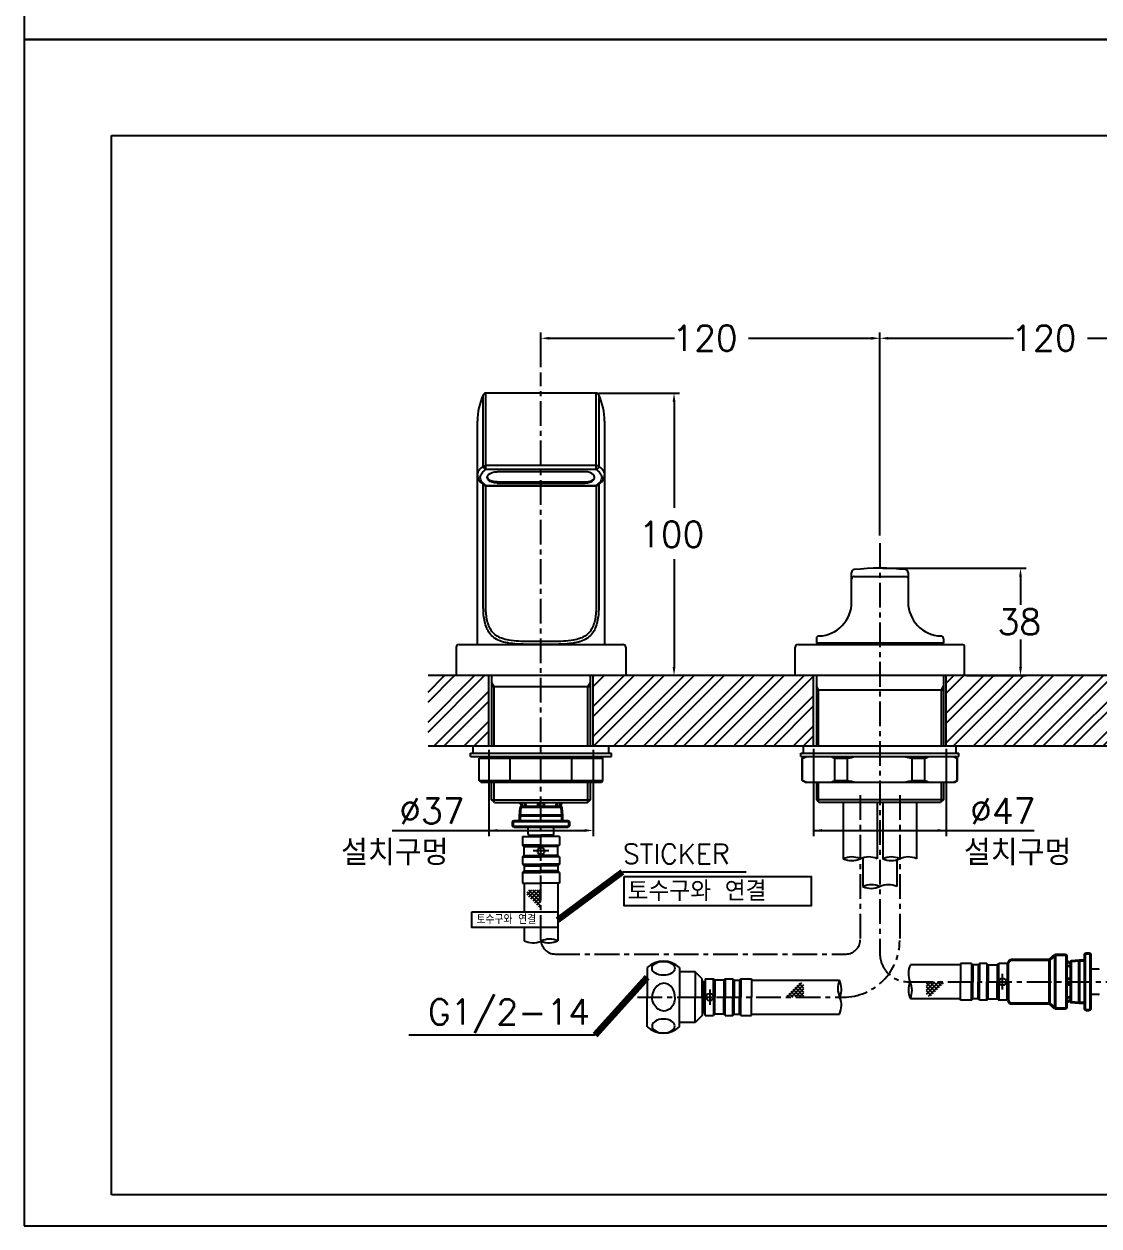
# Model space of a CAD drawing. Extents: x 8952 to 9546, y 9173 to 10013.
# Drawn here: x 8951.8 to 9332.4, y 9173.4 to 9598.9 of the extents above; entities that cross this region are included whole.
import ezdxf
from ezdxf.enums import TextEntityAlignment as Align

# ---------------------------------------------------------------- set-up
doc = ezdxf.new("R2010")
doc.units = 0
doc.header["$LTSCALE"] = 7
doc.header["$MEASUREMENT"] = 0
doc.linetypes.add('CENTER', pattern=[2, 1.25, -0.25, 0.25, -0.25])
doc.layers.get('0').update_dxf_attribs({"color": 2, "linetype": 'CONTINUOUS'})
for name, color, linetype in [('CL', 1, 'CENTER'), ('D', 2, 'CONTINUOUS'), ('DWG', 7, 'CONTINUOUS')]:
    doc.layers.add(name, color=color, linetype=linetype)
doc.styles.add('GHS', font='ROMANS', dxfattribs={"bigfont": 'GHS'})
doc.dimstyles.new('STANDARD$7', dxfattribs={"dimtxt": 3.5, "dimasz": 3, "dimexe": 1, "dimexo": 0.0625, "dimgap": 1, "dimtad": 1, "dimdec": 4, "dimzin": 0, "dimdsep": 46, "dimtxsty": 'GHS', "dimcen": 1, "dimclrt": 2, "dimadec": 0, "dimazin": 0, "dimtfac": 1, "dimtdec": 4, "dimtofl": 0, "dimtmove": 0, "dimatfit": 3, "dimfxl": 0, "dimtolj": 1, "dimtzin": 0, "dimarcsym": 0})

msp = doc.modelspace()

# ---------------------------------------------------------------- hatches: boundary and pattern name
at = {"layer": 'D'}
h = msp.add_hatch(dxfattribs=at)
h.set_pattern_fill('ANSI32', color=256, scale=20, style=0)
h.set_pattern_definition([(45, (3122.4815, 5087.101), (-5.303301, 5.303301), []), (45, (3126.017, 5087.101), (-5.303301, 5.303301), [])])
h.paths.add_polyline_path([(9094.83, 9343.24), (9116.33, 9343.24), (9116.33, 9368.24), (9094.83, 9368.24)])
h.paths.add_polyline_path([(9153.33, 9368.24), (9153.33, 9343.24), (9231.33, 9343.24), (9231.33, 9368.24)])
h.paths.add_polyline_path([(9393.33, 9343.24), (9414.83, 9343.24), (9414.83, 9368.24), (9393.33, 9368.24)])
h.paths.add_polyline_path([(9356.33, 9343.24), (9356.33, 9368.24), (9278.33, 9368.24), (9278.33, 9343.24)])

# ---------------------------------------------------------------- linework, layer by layer
for p, q in [((8951.79, 10013.39), (8951.79, 9593.39)), ((8951.79, 9593.39), (9545.79, 9593.39)), ((9545.79, 9593.39), (8951.79, 9593.39)), ((8951.79, 9593.39), (8951.79, 9173.39)), ((8951.79, 9173.39), (9545.79, 9173.39))]:
    msp.add_line(p, q)
at = {"color": 4}
for p, q in [((8982.79, 9559.39), (9531.79, 9559.39)), ((8982.79, 9184.39), (8982.79, 9559.39)), ((9531.79, 9184.39), (8982.79, 9184.39))]:
    msp.add_line(p, q, dxfattribs=at)
at = {"color": 9, "linetype": 'Continuous'}
for p, q in [((9114.4, 9442.33), (9114.4, 9467.66)), ((9115.31, 9441.22), (9115.31, 9468.24)), ((9154.36, 9441.22), (9154.36, 9468.24)), ((9155.27, 9467.66), (9155.27, 9442.33)), ((9154.36, 9442.56), (9115.31, 9442.56)), ((9154.36, 9441.22), (9115.31, 9441.22)), ((9114.4, 9392.24), (9114.4, 9435.89)), ((9115.31, 9435.5), (9154.36, 9435.5)), ((9115.31, 9392.24), (9115.31, 9435.45)), ((9154.36, 9435.45), (9154.36, 9392.24)), ((9155.27, 9435.89), (9155.27, 9392.24))]:
    msp.add_line(p, q, dxfattribs=at)
at = {"color": 7, "linetype": 'Continuous'}
for p, q in [((9154.36, 9468.24), (9115.31, 9468.24)), ((9112.33, 9379.24), (9112.33, 9458.24)), ((9157.33, 9458.24), (9157.33, 9379.24)), ((9150.33, 9440.38), (9119.33, 9440.38)), ((9114.74, 9435.63), (9114.74, 9435.62)), ((9115.31, 9435.45), (9154.36, 9435.45)), ((9119.33, 9436.78), (9150.33, 9436.78)), ((9119.33, 9436.4), (9150.33, 9436.4)), ((9154.93, 9435.63), (9154.93, 9435.62)), ((9244.83, 9394.24), (9244.83, 9404.74)), ((9264.83, 9404.74), (9264.83, 9394.24)), ((9245.72, 9403.33), (9263.94, 9403.33)), ((9104.83, 9378.24), (9104.83, 9368.54)), ((9105.83, 9379.24), (9163.83, 9379.24)), ((9164.83, 9378.24), (9164.83, 9368.54)), ((9224.83, 9368.54), (9224.83, 9378.24)), ((9225.83, 9379.24), (9283.83, 9379.24)), ((9232.33, 9381.25), (9232.33, 9379.74)), ((9277.33, 9379.74), (9232.33, 9379.74)), ((9238.33, 9379.24), (9238.33, 9379.74)), ((9271.33, 9379.24), (9271.33, 9379.74)), ((9277.33, 9381.25), (9277.33, 9379.74)), ((9284.83, 9368.54), (9284.83, 9378.24)), ((9414.83, 9368.24), (9094.83, 9368.24)), ((9104.83, 9368.54), (9105.13, 9368.24)), ((9116.33, 9343.24), (9116.33, 9368.24)), ((9117.33, 9368.24), (9117.33, 9343.24)), ((9152.33, 9343.24), (9152.33, 9368.24)), ((9153.33, 9343.24), (9153.33, 9368.24)), ((9164.83, 9368.54), (9164.53, 9368.24)), ((9225.13, 9368.24), (9224.83, 9368.54)), ((9231.33, 9343.24), (9231.33, 9368.24)), ((9278.33, 9343.24), (9278.33, 9368.24)), ((9284.53, 9368.24), (9284.83, 9368.54)), ((9284.83, 9368.54), (9284.53, 9368.24)), ((9152.33, 9364.24), (9117.33, 9364.24)), ((9414.83, 9343.24), (9094.83, 9343.24)), ((9109.83, 9340.74), (9159.83, 9340.74)), ((9109.83, 9339.54), (9109.83, 9340.74)), ((9110.83, 9340.74), (9110.83, 9343.24)), ((9158.83, 9340.74), (9158.83, 9343.24)), ((9159.83, 9339.54), (9159.83, 9340.74)), ((9226.83, 9340.74), (9282.83, 9340.74)), ((9226.83, 9339.54), (9226.83, 9340.74)), ((9227.83, 9340.74), (9227.83, 9343.24)), ((9281.83, 9340.74), (9281.83, 9343.24)), ((9282.83, 9339.54), (9282.83, 9340.74)), ((9109.83, 9339.54), (9159.83, 9339.54)), ((9113.47, 9339.54), (9112.9, 9339.04)), ((9112.9, 9339.04), (9156.77, 9339.04)), ((9112.9, 9331.04), (9112.9, 9339.04)), ((9124.15, 9339.54), (9123.86, 9339.04)), ((9123.86, 9331.04), (9123.86, 9339.04)), ((9145.52, 9339.54), (9145.8, 9339.04)), ((9145.8, 9331.04), (9145.8, 9339.04)), ((9156.2, 9339.54), (9156.77, 9339.04)), ((9156.77, 9331.04), (9156.77, 9339.04)), ((9226.83, 9339.54), (9282.83, 9339.54)), ((9227.33, 9338.96), (9228.33, 9339.54)), ((9227.33, 9331.11), (9227.33, 9338.96)), ((9227.33, 9338.96), (9227.46, 9338.96)), ((9227.46, 9331.11), (9227.46, 9338.96)), ((9238.91, 9331.11), (9238.91, 9338.96)), ((9238.91, 9338.96), (9243.38, 9338.96)), ((9243.38, 9331.11), (9243.38, 9338.96)), ((9266.29, 9331.11), (9266.29, 9338.96)), ((9266.29, 9338.96), (9270.76, 9338.96)), ((9270.76, 9331.11), (9270.76, 9338.96)), ((9282.33, 9338.96), (9281.33, 9339.54)), ((9282.21, 9331.11), (9282.21, 9338.96)), ((9282.21, 9338.96), (9282.33, 9338.96)), ((9282.33, 9331.11), (9282.33, 9338.96)), ((9112.9, 9331.04), (9156.77, 9331.04)), ((9113.47, 9330.54), (9112.9, 9331.04)), ((9113.47, 9330.54), (9156.2, 9330.54)), ((9117.33, 9324.24), (9117.33, 9330.54)), ((9124.15, 9330.54), (9123.86, 9331.04)), ((9145.52, 9330.54), (9145.8, 9331.04)), ((9152.33, 9324.24), (9152.33, 9330.54)), ((9156.2, 9330.54), (9156.77, 9331.04)), ((9228.33, 9330.54), (9227.33, 9331.11)), ((9227.33, 9331.11), (9227.46, 9331.11)), ((9228.33, 9330.54), (9281.33, 9330.54)), ((9232.33, 9330.54), (9232.33, 9324.24)), ((9238.91, 9331.11), (9243.38, 9331.11)), ((9266.29, 9331.11), (9270.76, 9331.11)), ((9277.33, 9330.54), (9277.33, 9324.24)), ((9281.33, 9330.54), (9282.33, 9331.11)), ((9282.21, 9331.11), (9282.33, 9331.11)), ((9117.33, 9324.24), (9152.33, 9324.24)), ((9118.33, 9323.24), (9117.33, 9324.24)), ((9118.33, 9323.24), (9151.33, 9323.24)), ((9151.33, 9323.24), (9152.33, 9324.24)), ((9232.33, 9324.24), (9233.33, 9323.24)), ((9277.33, 9324.24), (9232.33, 9324.24)), ((9276.33, 9323.24), (9233.33, 9323.24)), ((9277.33, 9324.24), (9276.33, 9323.24))]:
    msp.add_line(p, q, dxfattribs=at)
at = {"color": 2}
for p, q in [((9129.76, 9291.67), (9134.83, 9286.59)), ((9129.88, 9290.63), (9131.63, 9292.38)), ((9130.46, 9292.38), (9134.83, 9288.01)), ((9130.58, 9289.92), (9133.04, 9292.38)), ((9131.29, 9289.21), (9134.46, 9292.38)), ((9131.88, 9292.38), (9134.83, 9289.42)), ((9132, 9288.51), (9134.83, 9291.34)), ((9132.7, 9287.8), (9134.83, 9289.93)), ((9133.29, 9292.38), (9134.83, 9290.84)), ((9134.71, 9292.38), (9134.83, 9292.25)), ((9133.41, 9287.09), (9134.83, 9288.51)), ((9134.12, 9286.38), (9134.83, 9287.1)), ((9227.12, 9259.47), (9222.05, 9254.39)), ((9226.08, 9259.35), (9227.83, 9257.6)), ((9271.31, 9255.47), (9275.68, 9259.84)), ((9271.31, 9258.3), (9272.85, 9259.84)), ((9271.31, 9259.71), (9271.43, 9259.84)), ((9271.31, 9256.88), (9274.26, 9259.84)), ((9274.47, 9256.29), (9271.31, 9259.46)), ((9272.01, 9254.76), (9277.09, 9259.84)), ((9275.18, 9257), (9272.34, 9259.84)), ((9275.89, 9257.71), (9273.76, 9259.84)), ((9276.59, 9258.41), (9275.17, 9259.84)), ((9277.3, 9259.12), (9276.58, 9259.84)), ((9221.84, 9255.11), (9222.55, 9254.39)), ((9222.54, 9255.82), (9223.97, 9254.39)), ((9223.25, 9256.52), (9225.38, 9254.39)), ((9227.83, 9258.76), (9223.46, 9254.39)), ((9223.96, 9257.23), (9226.8, 9254.39)), ((9224.67, 9257.94), (9227.83, 9254.77)), ((9227.83, 9257.35), (9224.88, 9254.39)), ((9225.37, 9258.64), (9227.83, 9256.19)), ((9227.83, 9255.93), (9226.29, 9254.39)), ((9273.76, 9255.59), (9271.31, 9258.05)), ((9273.06, 9254.88), (9271.31, 9256.63)), ((9227.83, 9254.52), (9227.7, 9254.39))]:
    msp.add_line(p, q, dxfattribs=at)
at = {"color": 7, "linetype": 'Continuous'}
for centre, radius, start, end in [((9134.83, 9458.24), 22.5, 155.2535, 180), ((9115.31, 9467.24), 1, 90, 155.2535), ((9154.36, 9467.24), 1, 24.7465, 90), ((9134.83, 9458.24), 22.5, 0, 24.7465), ((9245.83, 9404.74), 1, 96.3013, 180), ((9254.83, 9323.24), 83, 83.6987, 96.3013), ((9263.83, 9404.74), 1, 0, 83.6987), ((9232.83, 9394.24), 12, 272.2042, 0), ((9276.83, 9394.24), 12, 180, 267.7958), ((9105.83, 9378.24), 1, 90, 180), ((9163.83, 9378.24), 1, 0, 90), ((9225.83, 9378.24), 1, 90, 180), ((9283.83, 9378.24), 1, 0, 90)]:
    msp.add_arc(centre, radius, start, end, dxfattribs=at)
at = {"color": 2, "linetype": 'Continuous'}
for centre, radius, start, end in [((9244.86, 9296.64), 7.37, 66.1725, 114.2454), ((9244.81, 9310.09), 7.37, 246.1725, 294.2454), ((9250.86, 9296.53), 7.48, 66.5742, 113.8437), ((9258.86, 9296.64), 7.37, 66.1725, 114.2454), ((9258.81, 9310.09), 7.37, 246.1725, 294.2454), ((9264.86, 9296.53), 7.48, 66.5742, 113.8437), ((9251.86, 9286.82), 7.37, 66.1725, 114.2454), ((9251.81, 9300.28), 7.37, 246.1725, 294.2454), ((9257.86, 9286.72), 7.48, 66.5742, 113.8437), ((9131.97, 9281.01), 7.37, 244.7924, 292.8559), ((9137.97, 9267.55), 7.37, 67.1441, 115.2076), ((9137.7, 9281.01), 7.37, 247.1441, 295.2076), ((9272.29, 9262.7), 7.37, 154.7924, 202.8559), ((9247.29, 9257.53), 7.37, 157.1441, 205.2076), ((9233.84, 9257.25), 7.37, 337.1441, 25.2076), ((9272.29, 9256.98), 7.37, 157.1441, 205.2076), ((9258.83, 9256.7), 7.37, 337.1441, 25.2076), ((9233.84, 9251.53), 7.37, 334.7924, 22.8559)]:
    msp.add_arc(centre, radius, start, end, dxfattribs=at)
at = {"color": 9, "linetype": 'Continuous'}
for points in [[(9112.33, 9439.32), (9112.34, 9439.41), (9112.54, 9440.29), (9113, 9441.06), (9113.64, 9441.74), (9114.4, 9442.33)], [(9114.4, 9442.33), (9114.62, 9442.46), (9114.94, 9442.54), (9115.31, 9442.56)], [(9114.4, 9442.33), (9114.46, 9441.95), (9114.66, 9441.6), (9114.96, 9441.34), (9115.31, 9441.22)], [(9155.27, 9442.33), (9155.05, 9442.45), (9154.73, 9442.54), (9154.36, 9442.56)], [(9155.27, 9442.33), (9155.21, 9441.95), (9155.01, 9441.6), (9154.72, 9441.35), (9154.36, 9441.22)], [(9155.27, 9442.33), (9156.03, 9441.74), (9156.67, 9441.06), (9157.13, 9440.29), (9157.33, 9439.41), (9157.33, 9439.32)], [(9114.49, 9436.15), (9114.16, 9436.48), (9113.51, 9437.5), (9113.34, 9438.45), (9113.53, 9439.29), (9113.97, 9440.02), (9114.58, 9440.65), (9115.31, 9441.22)], [(9154.36, 9441.22), (9155.09, 9440.65), (9155.7, 9440.01), (9156.14, 9439.28), (9156.33, 9438.45), (9156.16, 9437.5), (9155.51, 9436.49), (9155.18, 9436.15)], [(9114.87, 9435.82), (9114.49, 9436.15)], [(9114.74, 9435.62), (9114.78, 9435.6)], [(9114.78, 9435.6), (9114.98, 9435.52), (9115.31, 9435.5)], [(9115.31, 9435.5), (9114.87, 9435.82)], [(9154.79, 9435.82), (9154.36, 9435.5)], [(9154.89, 9435.6), (9154.69, 9435.52), (9154.36, 9435.5)], [(9155.18, 9436.15), (9154.79, 9435.82)], [(9154.93, 9435.62), (9154.89, 9435.6)], [(9134.83, 9379.25), (9130.53, 9379.27), (9126.45, 9379.4), (9122.97, 9379.78), (9120.22, 9380.53), (9118.15, 9381.67), (9116.65, 9383.19), (9115.6, 9385.07), (9114.91, 9387.26), (9114.52, 9389.7), (9114.4, 9392.24)], [(9134.83, 9380.25), (9130.72, 9380.27), (9126.83, 9380.39), (9123.5, 9380.74), (9120.87, 9381.43), (9118.89, 9382.48), (9117.46, 9383.88), (9116.46, 9385.62), (9115.8, 9387.64), (9115.43, 9389.89), (9115.31, 9392.24)], [(9155.27, 9392.24), (9155.15, 9389.7), (9154.76, 9387.26), (9154.07, 9385.07), (9153.02, 9383.19), (9151.52, 9381.67), (9149.45, 9380.53), (9146.7, 9379.78), (9143.22, 9379.4), (9139.14, 9379.27), (9134.83, 9379.25)], [(9154.36, 9392.24), (9154.24, 9389.89), (9153.87, 9387.64), (9153.21, 9385.61), (9152.21, 9383.88), (9150.77, 9382.48), (9148.8, 9381.43), (9146.17, 9380.74), (9142.84, 9380.39), (9138.94, 9380.27), (9134.83, 9380.25)]]:
    msp.add_spline(points, degree=3, dxfattribs=at)
at = {"color": 7, "linetype": 'Continuous'}
for points in [[(9112.34, 9439.31), (9112.49, 9438.33), (9113.34, 9436.86), (9114.74, 9435.62)], [(9154.93, 9435.62), (9156.34, 9436.87), (9157.18, 9438.34), (9157.33, 9439.31)], [(9114.8, 9435.59), (9114.74, 9435.63)], [(9115.04, 9435.48), (9114.91, 9435.53), (9114.8, 9435.59)], [(9115.31, 9435.45), (9115.04, 9435.48)], [(9154.93, 9435.63), (9154.69, 9435.5), (9154.42, 9435.45), (9154.36, 9435.45)], [(9245.72, 9403.33), (9245.44, 9403.26), (9245.19, 9403.11), (9245, 9402.9), (9244.88, 9402.65), (9244.83, 9402.37)], [(9263.94, 9403.33), (9264.23, 9403.26), (9264.47, 9403.11), (9264.67, 9402.9), (9264.79, 9402.65), (9264.83, 9402.37)], [(9233.3, 9382.25), (9233.03, 9382.2), (9232.78, 9382.08), (9232.57, 9381.89), (9232.42, 9381.66), (9232.34, 9381.39), (9232.33, 9381.25)], [(9277.33, 9381.25), (9277.32, 9381.39), (9277.25, 9381.66), (9277.1, 9381.89), (9276.89, 9382.08), (9276.64, 9382.2), (9276.37, 9382.25)], [(9227.46, 9338.96), (9227.9, 9339.17), (9228.35, 9339.36), (9228.79, 9339.54)], [(9237.58, 9339.54), (9238.02, 9339.36), (9238.47, 9339.17), (9238.91, 9338.96)], [(9243.38, 9338.96), (9244.27, 9339.17), (9245.16, 9339.36), (9246.05, 9339.54)], [(9263.62, 9339.54), (9264.51, 9339.36), (9265.4, 9339.17), (9266.29, 9338.96)], [(9270.76, 9338.96), (9271.2, 9339.17), (9271.65, 9339.36), (9272.09, 9339.54)], [(9280.88, 9339.54), (9281.32, 9339.36), (9281.77, 9339.17), (9282.21, 9338.96)], [(9227.46, 9331.11), (9227.9, 9330.91), (9228.35, 9330.71), (9228.79, 9330.54)], [(9237.58, 9330.54), (9238.02, 9330.71), (9238.47, 9330.91), (9238.91, 9331.11)], [(9243.38, 9331.11), (9244.27, 9330.91), (9245.16, 9330.71), (9246.05, 9330.54)], [(9263.62, 9330.54), (9264.51, 9330.71), (9265.4, 9330.91), (9266.29, 9331.11)], [(9270.76, 9331.11), (9271.2, 9330.91), (9271.65, 9330.71), (9272.09, 9330.54)], [(9280.88, 9330.54), (9281.32, 9330.71), (9281.77, 9330.91), (9282.21, 9331.11)]]:
    msp.add_spline(points, degree=3, dxfattribs=at)
at = {"layer": 'CL'}
for p, q in [((9134.83, 9274.65), (9134.83, 9475.54)), ((9254.83, 9415.05), (9254.83, 9269.84)), ((9247.83, 9325.91), (9247.83, 9274.72)), ((9261.83, 9325.91), (9261.83, 9274.39)), ((9137.58, 9306.15), (9132.08, 9306.15)), ((9139.83, 9269.65), (9242.83, 9269.65)), ((9264.83, 9259.84), (9364.83, 9259.84)), ((9298.25, 9257.09), (9298.25, 9262.59)), ((9194.56, 9257.14), (9194.56, 9251.64)), ((9169.02, 9254.39), (9241.83, 9254.39))]:
    msp.add_line(p, q, dxfattribs=at)
for centre, radius, start, end in [((9139.83, 9274.65), 5, 180, 270), ((9241.83, 9274.39), 20, 270, 0), ((9242.83, 9274.65), 5, 270, 0), ((9264.83, 9269.84), 10, 180, 270)]:
    msp.add_arc(centre, radius, start, end, dxfattribs=at)
at = {"layer": 'D'}
for p, q in [((9134.83, 9477.38), (9134.83, 9489.64)), ((9254.83, 9477.71), (9254.83, 9489.64)), ((9254.83, 9417.85), (9254.83, 9489.64)), ((9137.83, 9487.64), (9182.1, 9487.64)), ((9208.31, 9487.64), (9251.83, 9487.64)), ((9257.83, 9487.64), (9302.1, 9487.64)), ((9328.31, 9487.64), (9371.83, 9487.64)), ((9155.36, 9468.24), (9183.93, 9468.24)), ((9181.93, 9465.24), (9181.93, 9427.57)), ((9181.93, 9409.42), (9181.93, 9371.24)), ((9255.83, 9406.24), (9306.61, 9406.24)), ((9304.61, 9403.24), (9304.61, 9393.3)), ((9304.61, 9381.05), (9304.61, 9371.24)), ((9118.23, 9364.24), (9117.33, 9365.8)), ((9151.43, 9364.24), (9152.33, 9365.8)), ((9285.53, 9368.24), (9306.61, 9368.24)), ((9118.23, 9343.24), (9118.23, 9364.24)), ((9151.43, 9343.24), (9151.43, 9364.24)), ((9233.03, 9363.24), (9232.33, 9364.45)), ((9233.03, 9343.24), (9233.03, 9363.24)), ((9276.63, 9363.24), (9277.33, 9364.45)), ((9276.63, 9343.24), (9276.63, 9363.24)), ((9116.33, 9341.91), (9116.33, 9311.4)), ((9153.33, 9341.91), (9153.33, 9311.4)), ((9231.33, 9342.24), (9231.33, 9311.4)), ((9278.33, 9342.24), (9278.33, 9311.4)), ((9118.23, 9323.34), (9118.23, 9330.54)), ((9151.43, 9323.34), (9151.43, 9330.54)), ((9233.03, 9323.54), (9233.03, 9330.54)), ((9276.63, 9323.54), (9276.63, 9330.54)), ((9082.14, 9313.4), (9150.33, 9313.4)), ((9231.33, 9313.4), (9309.43, 9313.4)), ((9163.68, 9298.73), (9207.52, 9298.73)), ((9154.01, 9240.97), (9088.03, 9240.97))]:
    msp.add_line(p, q, dxfattribs=at)
msp.add_lwpolyline([(9164.31, 9297.08), (9230.49, 9297.08), (9230.49, 9286.73), (9164.31, 9286.73)], close=True, dxfattribs=at)
at = {"layer": 'D', "extrusion": (0, 0, -1)}
msp.add_ellipse((9119.33, 9438.58), major_axis=(3.5, 0), ratio=0.513974, start_param=4.712365, end_param=4.712389, dxfattribs=at)
at = {"layer": 'D'}
msp.add_ellipse((9150.33, 9438.58), major_axis=(-3.5, 0), ratio=0.513974, start_param=4.712365, end_param=4.712389, dxfattribs=at)
for points in [[(9137.83, 9488.14), (9137.83, 9487.14), (9134.83, 9487.64)], [(9251.83, 9488.14), (9251.83, 9487.14), (9254.83, 9487.64)], [(9257.83, 9488.14), (9257.83, 9487.14), (9254.83, 9487.64)], [(9181.43, 9465.24), (9182.43, 9465.24), (9181.93, 9468.24)], [(9304.11, 9403.24), (9305.11, 9403.24), (9304.61, 9406.24)], [(9181.43, 9371.24), (9182.43, 9371.24), (9181.93, 9368.24)], [(9304.11, 9371.24), (9305.11, 9371.24), (9304.61, 9368.24)], [(9119.33, 9313.9), (9119.33, 9312.9), (9116.33, 9313.4)], [(9150.33, 9313.9), (9150.33, 9312.9), (9153.33, 9313.4)], [(9234.33, 9313.9), (9234.33, 9312.9), (9231.33, 9313.4)], [(9275.33, 9313.9), (9275.33, 9312.9), (9278.33, 9313.4)]]:
    msp.add_solid(points, dxfattribs=at)
at = {"layer": 'DWG'}
for p, q in [((9232.33, 9368.24), (9232.33, 9343.24)), ((9277.33, 9368.24), (9277.33, 9343.24)), ((9232.33, 9363.24), (9277.33, 9363.24)), ((9241.83, 9323.24), (9241.83, 9303.35)), ((9253.83, 9323.24), (9253.83, 9303.35)), ((9255.83, 9323.24), (9255.83, 9303.35)), ((9267.83, 9323.24), (9267.83, 9303.35)), ((9267.83, 9323.24), (9267.83, 9303.35)), ((9130.33, 9312.04), (9130.33, 9314.74)), ((9139.33, 9312.04), (9139.33, 9314.74)), ((9128.33, 9311.24), (9134.83, 9311.24)), ((9128.33, 9311.24), (9128.33, 9308.24)), ((9130.63, 9311.74), (9134.83, 9311.74)), ((9130.83, 9311.74), (9130.83, 9311.24)), ((9139.03, 9311.74), (9134.83, 9311.74)), ((9141.33, 9311.24), (9134.83, 9311.24)), ((9138.83, 9311.74), (9138.83, 9311.24)), ((9141.33, 9311.24), (9141.33, 9308.24)), ((9134.83, 9308.24), (9128.33, 9308.24)), ((9128.83, 9307.74), (9128.33, 9308.24)), ((9128.83, 9307.74), (9134.83, 9307.74)), ((9128.83, 9304.56), (9128.83, 9307.74)), ((9134.83, 9308.24), (9141.33, 9308.24)), ((9140.83, 9307.74), (9134.83, 9307.74)), ((9140.83, 9307.74), (9141.33, 9308.24)), ((9140.83, 9304.56), (9140.83, 9307.74)), ((9128.33, 9304.06), (9128.83, 9304.56)), ((9128.33, 9304.06), (9128.33, 9301.41)), ((9128.33, 9304.06), (9134.83, 9304.06)), ((9128.83, 9304.56), (9134.83, 9304.56)), ((9140.83, 9304.56), (9134.83, 9304.56)), ((9141.33, 9304.06), (9134.83, 9304.06)), ((9141.33, 9304.06), (9140.83, 9304.56)), ((9141.33, 9304.06), (9141.33, 9301.41)), ((9248.83, 9303.73), (9248.83, 9293.54)), ((9260.83, 9303.01), (9260.83, 9293.54)), ((9260.83, 9303.01), (9260.83, 9293.54)), ((9128.33, 9301.41), (9128.83, 9300.91)), ((9128.33, 9301.41), (9134.83, 9301.41)), ((9128.33, 9298.56), (9128.83, 9299.06)), ((9128.33, 9298.56), (9128.33, 9294.74)), ((9128.33, 9298.56), (9134.83, 9298.56)), ((9128.83, 9300.91), (9128.83, 9299.06)), ((9128.83, 9300.91), (9134.83, 9300.91)), ((9128.83, 9299.06), (9134.83, 9299.06)), ((9141.33, 9301.41), (9134.83, 9301.41)), ((9140.83, 9300.91), (9134.83, 9300.91)), ((9140.83, 9299.06), (9134.83, 9299.06)), ((9141.33, 9298.56), (9134.83, 9298.56)), ((9141.33, 9301.41), (9140.83, 9300.91)), ((9140.83, 9300.91), (9140.83, 9299.06)), ((9141.33, 9298.56), (9140.83, 9299.06)), ((9141.33, 9298.56), (9141.33, 9294.74)), ((9128.33, 9294.74), (9134.83, 9294.74)), ((9128.83, 9294.74), (9128.83, 9284.54)), ((9141.33, 9294.74), (9134.83, 9294.74)), ((9140.83, 9294.74), (9140.83, 9284.54)), ((9128.83, 9279.04), (9128.83, 9274.34)), ((9140.83, 9279.04), (9140.83, 9274.34)), ((9172.42, 9264.89), (9172.42, 9254.39)), ((9183.92, 9264.89), (9183.92, 9254.39)), ((9189.42, 9263.39), (9183.92, 9263.39)), ((9191.92, 9260.89), (9189.42, 9263.39)), ((9189.42, 9263.39), (9189.42, 9254.39)), ((9283.39, 9265.84), (9265.62, 9265.84)), ((9287.22, 9266.34), (9283.39, 9266.34)), ((9283.39, 9266.34), (9283.39, 9259.84)), ((9287.22, 9266.34), (9287.72, 9265.84)), ((9287.22, 9266.34), (9287.22, 9259.84)), ((9289.57, 9265.84), (9287.72, 9265.84)), ((9287.72, 9265.84), (9287.72, 9259.84)), ((9290.07, 9266.34), (9289.57, 9265.84)), ((9289.57, 9265.84), (9289.57, 9259.84)), ((9292.72, 9266.34), (9290.07, 9266.34)), ((9290.07, 9266.34), (9290.07, 9259.84)), ((9292.72, 9266.34), (9293.22, 9265.84)), ((9292.72, 9266.34), (9292.72, 9259.84)), ((9293.22, 9265.84), (9296.39, 9265.84)), ((9293.22, 9265.84), (9293.22, 9259.84)), ((9296.39, 9265.84), (9296.89, 9266.34)), ((9296.39, 9265.84), (9296.39, 9259.84)), ((9299.89, 9266.34), (9296.89, 9266.34)), ((9296.89, 9259.84), (9296.89, 9266.34)), ((9299.89, 9266.34), (9299.89, 9259.84)), ((9300.39, 9264.09), (9299.89, 9264.09)), ((9300.39, 9259.84), (9300.39, 9266.59)), ((9332.09, 9264.34), (9329.39, 9264.34)), ((9191.92, 9254.39), (9191.92, 9260.89)), ((9191.92, 9254.39), (9191.92, 9260.89)), ((9191.92, 9260.09), (9192.42, 9260.09)), ((9192.42, 9254.39), (9192.42, 9260.09)), ((9192.42, 9258.64), (9192.42, 9260.09)), ((9192.92, 9260.89), (9195.92, 9260.89)), ((9192.92, 9260.89), (9192.92, 9254.39)), ((9196.42, 9260.39), (9195.92, 9260.89)), ((9195.92, 9254.39), (9195.92, 9260.89)), ((9199.59, 9260.39), (9196.42, 9260.39)), ((9196.42, 9260.39), (9196.42, 9254.39)), ((9200.09, 9260.89), (9199.59, 9260.39)), ((9199.59, 9260.39), (9199.59, 9254.39)), ((9200.09, 9260.89), (9200.09, 9254.39)), ((9200.09, 9260.89), (9202.75, 9260.89)), ((9202.75, 9260.89), (9203.25, 9260.39)), ((9202.75, 9260.89), (9202.75, 9254.39)), ((9203.25, 9260.39), (9205.09, 9260.39)), ((9203.25, 9260.39), (9203.25, 9254.39)), ((9205.59, 9260.89), (9205.09, 9260.39)), ((9205.09, 9260.39), (9205.09, 9254.39)), ((9205.59, 9260.89), (9209.42, 9260.89)), ((9205.59, 9260.89), (9205.59, 9254.39)), ((9209.42, 9260.89), (9209.42, 9254.39)), ((9209.42, 9260.39), (9240.5, 9260.39)), ((9283.39, 9253.34), (9283.39, 9259.84)), ((9287.22, 9253.34), (9287.22, 9259.84)), ((9287.72, 9253.84), (9287.72, 9259.84)), ((9289.57, 9253.84), (9289.57, 9259.84)), ((9290.07, 9253.34), (9290.07, 9259.84)), ((9292.72, 9253.34), (9292.72, 9259.84)), ((9293.22, 9253.84), (9293.22, 9259.84)), ((9296.39, 9253.84), (9296.39, 9259.84)), ((9296.89, 9259.84), (9296.89, 9253.34)), ((9299.89, 9253.34), (9299.89, 9259.84)), ((9300.39, 9259.84), (9300.39, 9253.09)), ((9192.42, 9258.64), (9192.92, 9258.64)), ((9300.39, 9255.59), (9299.89, 9255.59)), ((9332.09, 9255.34), (9329.39, 9255.34)), ((9172.42, 9243.89), (9172.42, 9254.39)), ((9183.92, 9243.89), (9183.92, 9254.39)), ((9189.42, 9245.39), (9189.42, 9254.39)), ((9191.92, 9254.39), (9191.92, 9247.89)), ((9191.92, 9254.39), (9191.92, 9247.89)), ((9192.42, 9254.39), (9192.42, 9248.69)), ((9192.92, 9247.89), (9192.92, 9254.39)), ((9195.92, 9254.39), (9195.92, 9247.89)), ((9196.42, 9248.39), (9196.42, 9254.39)), ((9199.59, 9248.39), (9199.59, 9254.39)), ((9200.09, 9247.89), (9200.09, 9254.39)), ((9202.75, 9247.89), (9202.75, 9254.39)), ((9203.25, 9248.39), (9203.25, 9254.39)), ((9205.09, 9248.39), (9205.09, 9254.39)), ((9205.59, 9247.89), (9205.59, 9254.39)), ((9209.42, 9247.89), (9209.42, 9254.39)), ((9283.39, 9253.84), (9265.62, 9253.84)), ((9287.22, 9253.34), (9283.39, 9253.34)), ((9287.22, 9253.34), (9287.72, 9253.84)), ((9289.57, 9253.84), (9287.72, 9253.84)), ((9290.07, 9253.34), (9289.57, 9253.84)), ((9292.72, 9253.34), (9290.07, 9253.34)), ((9292.72, 9253.34), (9293.22, 9253.84)), ((9293.22, 9253.84), (9296.39, 9253.84)), ((9296.39, 9253.84), (9296.89, 9253.34)), ((9299.89, 9253.34), (9296.89, 9253.34)), ((9191.92, 9247.89), (9189.42, 9245.39)), ((9191.92, 9248.69), (9192.42, 9248.69)), ((9192.42, 9250.14), (9192.42, 9248.69)), ((9192.42, 9250.14), (9192.92, 9250.14)), ((9192.92, 9247.89), (9195.92, 9247.89)), ((9196.42, 9248.39), (9195.92, 9247.89)), ((9199.59, 9248.39), (9196.42, 9248.39)), ((9200.09, 9247.89), (9199.59, 9248.39)), ((9200.09, 9247.89), (9202.75, 9247.89)), ((9202.75, 9247.89), (9203.25, 9248.39)), ((9203.25, 9248.39), (9205.09, 9248.39)), ((9205.59, 9247.89), (9205.09, 9248.39)), ((9205.59, 9247.89), (9209.42, 9247.89)), ((9209.42, 9248.39), (9240.5, 9248.39)), ((9189.42, 9245.39), (9183.92, 9245.39))]:
    msp.add_line(p, q, dxfattribs=at)
at = {"layer": 'DWG', "lineweight": 40}
for p, q in [((9128.33, 9321.74), (9127.8, 9322.81)), ((9129.08, 9323.24), (9129.46, 9321.74)), ((9133.83, 9322.24), (9133.83, 9323.24)), ((9135.83, 9322.24), (9135.83, 9323.24)), ((9140.58, 9323.24), (9140.21, 9321.74)), ((9141.33, 9321.74), (9141.87, 9322.81)), ((9127.33, 9318.74), (9127.57, 9321.55)), ((9127.33, 9316.74), (9127.33, 9318.74)), ((9127.33, 9318.74), (9134.83, 9318.74)), ((9127.77, 9321.74), (9134.83, 9321.74)), ((9141.9, 9321.74), (9134.83, 9321.74)), ((9142.33, 9318.74), (9134.83, 9318.74)), ((9142.33, 9318.74), (9142.1, 9321.55)), ((9142.33, 9316.74), (9142.33, 9318.74)), ((9124.83, 9315.24), (9124.83, 9316.24)), ((9125.33, 9316.74), (9134.83, 9316.74)), ((9125.33, 9314.74), (9134.83, 9314.74)), ((9144.33, 9316.74), (9134.83, 9316.74)), ((9144.33, 9314.74), (9134.83, 9314.74)), ((9144.83, 9315.24), (9144.83, 9316.24)), ((9301.39, 9267.59), (9314.89, 9267.59)), ((9316.89, 9269.34), (9314.89, 9267.59)), ((9314.89, 9267.59), (9314.89, 9259.84)), ((9316.89, 9269.34), (9316.89, 9259.84)), ((9316.89, 9269.34), (9320.39, 9269.34)), ((9320.89, 9259.84), (9320.89, 9268.84)), ((9327.39, 9269.34), (9327.39, 9259.84)), ((9328.89, 9269.84), (9327.89, 9269.84)), ((9329.39, 9269.34), (9329.39, 9259.84)), ((9316.89, 9267.03), (9316.89, 9260.84)), ((9320.89, 9265.59), (9322.39, 9265.21)), ((9322.39, 9266.34), (9321.32, 9266.88)), ((9322.39, 9266.9), (9322.39, 9259.84)), ((9325.39, 9267.34), (9322.58, 9267.1)), ((9327.39, 9267.34), (9325.39, 9267.34)), ((9325.39, 9267.34), (9325.39, 9259.84)), ((9314.89, 9252.09), (9314.89, 9259.84)), ((9316.89, 9250.34), (9316.89, 9259.84)), ((9321.89, 9260.84), (9320.89, 9260.84)), ((9320.89, 9259.84), (9320.89, 9250.84)), ((9322.39, 9252.77), (9322.39, 9259.84)), ((9325.39, 9252.34), (9325.39, 9259.84)), ((9327.39, 9250.34), (9327.39, 9259.84)), ((9329.39, 9250.34), (9329.39, 9259.84)), ((9316.89, 9252.65), (9316.89, 9258.84)), ((9321.89, 9258.84), (9320.89, 9258.84)), ((9301.39, 9252.09), (9314.89, 9252.09)), ((9316.89, 9250.34), (9314.89, 9252.09)), ((9320.89, 9254.09), (9322.39, 9254.46)), ((9322.39, 9253.34), (9321.32, 9252.8)), ((9325.39, 9252.34), (9322.58, 9252.57)), ((9327.39, 9252.34), (9325.39, 9252.34)), ((9316.89, 9250.34), (9320.39, 9250.34)), ((9328.89, 9249.84), (9327.89, 9249.84))]:
    msp.add_line(p, q, dxfattribs=at)
at = {"layer": 'DWG', "color": 4}
msp.add_line((9183.92, 9244.59), (9183.92, 9246.09), dxfattribs=at)
at = {"layer": 'DWG'}
msp.add_lwpolyline([(9110.39, 9284.54), (9140.83, 9284.54), (9140.83, 9279.04), (9110.39, 9279.04)], close=True, dxfattribs=at)
for centre in [(9134.83, 9306.15), (9298.25, 9259.84), (9194.56, 9254.39)]:
    msp.add_circle(centre, 1.25, dxfattribs=at)
at = {"layer": 'DWG', "lineweight": 40}
for centre, radius, start, end in [((9129.58, 9323.71), 2, 193.6546, 206.5651), ((9140.08, 9323.71), 2, 333.4349, 346.3454), ((9127.77, 9321.54), 0.2, 90, 175.2364), ((9134.83, 9322.24), 1, 180, 210), ((9134.83, 9322.24), 1, 330, 0), ((9141.9, 9321.54), 0.2, 4.7636, 90), ((9125.33, 9316.24), 0.5, 90, 180), ((9125.33, 9315.24), 0.5, 180, 270), ((9144.33, 9316.24), 0.5, 0, 90), ((9144.33, 9315.24), 0.5, 270, 0), ((9301.39, 9266.59), 1, 90, 180), ((9320.39, 9268.84), 0.5, 0, 90), ((9327.89, 9269.34), 0.5, 90, 180), ((9328.89, 9269.34), 0.5, 0, 90), ((9320.42, 9265.09), 2, 63.4349, 76.3454), ((9322.59, 9266.9), 0.2, 94.7636, 180), ((9321.89, 9259.84), 1, 60, 90), ((9321.89, 9259.84), 1, 270, 300), ((9301.39, 9253.09), 1, 180, 270), ((9320.39, 9250.84), 0.5, 270, 0), ((9320.42, 9254.59), 2, 283.6546, 296.5651), ((9322.59, 9252.77), 0.2, 180, 265.2364), ((9327.89, 9250.34), 0.5, 180, 270), ((9328.89, 9250.34), 0.5, 270, 0)]:
    msp.add_arc(centre, radius, start, end, dxfattribs=at)
at = {"layer": 'DWG'}
for centre, radius, start, end in [((9130.63, 9312.04), 0.3, 180, 270), ((9139.03, 9312.04), 0.3, 270, 0), ((9178.17, 9258.67), 8.47, 47.2588, 132.7412), ((9332.09, 9264.04), 0.3, 0, 90), ((9332.09, 9255.64), 0.3, 270, 0), ((9178.17, 9250.11), 8.47, 227.2588, 312.7412)]:
    msp.add_arc(centre, radius, start, end, dxfattribs=at)
at = {"layer": 'DWG', "extrusion": (0, 0, -1)}
for centre, major_axis, ratio, start_param, end_param in [((9119.33, 9438.39), (3.5, 0), 0.568168, 1.570796, 4.712389), ((9119.33, 9438.58), (3.5, 0), 0.513974, 7.853982, 9.424778), ((9178.17, 9254.39), (0.52, -4.89), 0.812554, -1.483985, 1.657608)]:
    msp.add_ellipse(centre, major_axis=major_axis, ratio=ratio, start_param=start_param, end_param=end_param, dxfattribs=at)
at = {"layer": 'DWG'}
for centre, major_axis, ratio, start_param, end_param in [((9150.33, 9438.39), (-3.5, 0), 0.568168, 1.570796, 4.712389), ((9150.33, 9438.58), (-3.5, 0), 0.513974, 7.853982, 9.424778), ((9178.17, 9254.39), (0.52, 4.89), 0.812554, -1.483985, 1.657608)]:
    msp.add_ellipse(centre, major_axis=major_axis, ratio=ratio, start_param=start_param, end_param=end_param, dxfattribs=at)
msp.add_ellipse((9178.17, 9264.6), major_axis=(4, 0), ratio=0.612372, dxfattribs=at)
at = {"layer": 'DWG', "extrusion": (0, 0, -1)}
msp.add_ellipse((9178.17, 9244.19), major_axis=(4, 0), ratio=0.612372, dxfattribs=at)

# ---------------------------------------------------------------- texts
at = {"layer": 'D', "style": 'GHS'}
msp.add_text('토수구와 연결', height=3, dxfattribs=at).set_placement((9112, 9280.29))
at = {"layer": 'DWG', "style": 'GHS'}
for s, height, p in [('120', 9, (9181.33, 9483.2)), ('120', 9, (9301.33, 9483.2)), ('%%C37', 9, (9084.62, 9315.79)), ('%%C47', 9, (9286.77, 9315.79)), ('설치구멍', 9, (9064.03, 9301.08)), ('설치구멍', 9, (9284.57, 9301.08)), ('STICKER', 7, (9163.81, 9301.59)), ('토수구와 연결', 7, (9165.46, 9288.45))]:
    msp.add_text(s, height=height, dxfattribs=at).set_placement(p)
msp.add_text('G1/2-14', height=9, dxfattribs=at).set_placement((9152.2, 9244.67), align=Align.RIGHT)
at = {"layer": 'DWG', "char_height": 9, "attachment_point": 5, "style": 'GHS'}
for s, insert in [('100', (9181.09, 9418.24)), ('\\A1;38', (9304.22, 9387.24))]:
    msp.add_mtext(s, dxfattribs=dict(at, insert=insert))

# ---------------------------------------------------------------- leaders
at = {"layer": 'D'}
for points in [[(9140.83, 9281.79), (9163.68, 9298.73)], [(9172.42, 9261.3), (9154.01, 9240.97)]]:
    msp.add_leader(points, dimstyle='STANDARD$7', override={"dimexe": 2, "dimexo": 1, "dimtad": 0, "dimcen": 0, "dimclrd": 256, "dimclre": 256, "dimclrt": 256, "dimadec": 4, "dimtfac": 0.5, "dimtix": 1, "dimtofl": 1, "dimtmove": 2, "dimlwd": 65535, "dimlwe": 65535}, dxfattribs=at)

doc.saveas('drawing.dxf')
